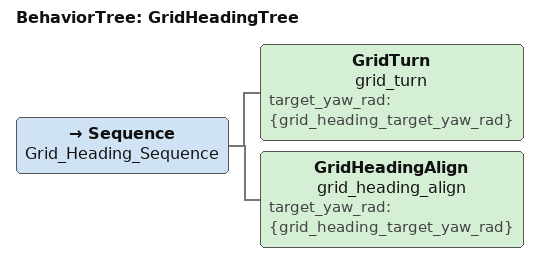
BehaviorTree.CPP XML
<!--
  正式 Grid heading 入口：
  - 只执行原地转向和 yaw 精对齐，不触发推杆或激光事件。
  - 目标方向由红/蓝运行配置中的 grid_heading_direction 与 grid_heading_*_yaw_rad 决定。
  - 运行前必须确保遥控等其它 cmd_vel 发布权威已经停用。
-->
<root BTCPP_format="4" main_tree_to_execute="GridHeadingTree">
  <BehaviorTree ID="GridHeadingTree">
    <Sequence name="Grid_Heading_Sequence">
      <GridTurn name="grid_turn" target_yaw_rad="{grid_heading_target_yaw_rad}"/>
      <GridHeadingAlign name="grid_heading_align" target_yaw_rad="{grid_heading_target_yaw_rad}"/>
    </Sequence>
  </BehaviorTree>
</root>
